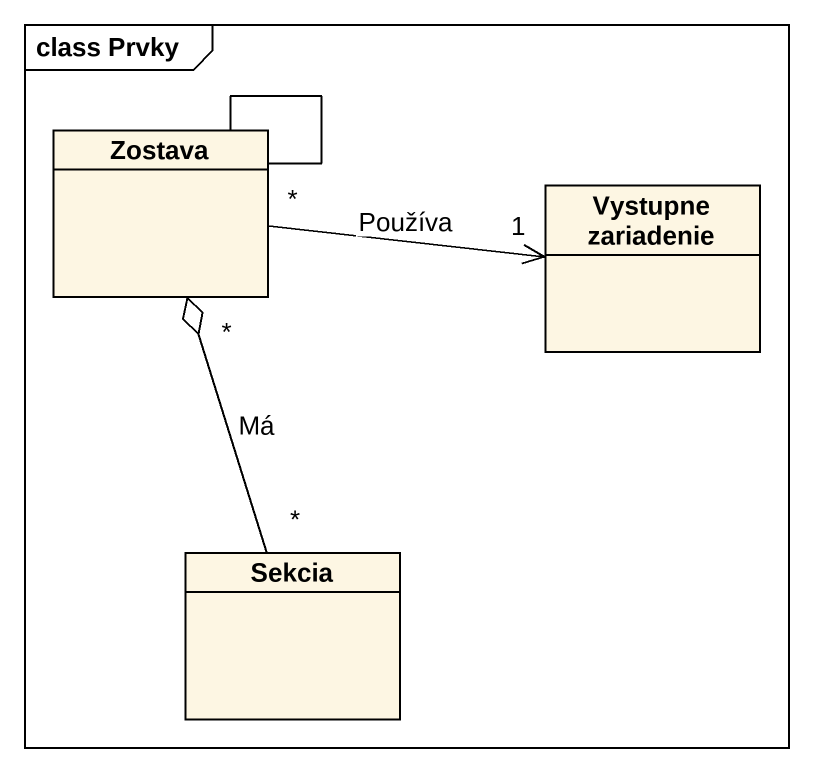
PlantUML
@startuml
mainframe class Prvky
hide circle
hide empty members
class Zostava
class "Vystupne zariadenie" as Vystupne_zariadenie
class Sekcia
Zostava -- Zostava
Zostava "*" -right-> "1" Vystupne_zariadenie : Používa
Sekcia "*" -up-o "*" Zostava : Má
Sekcia -up- Zostava
@enduml
